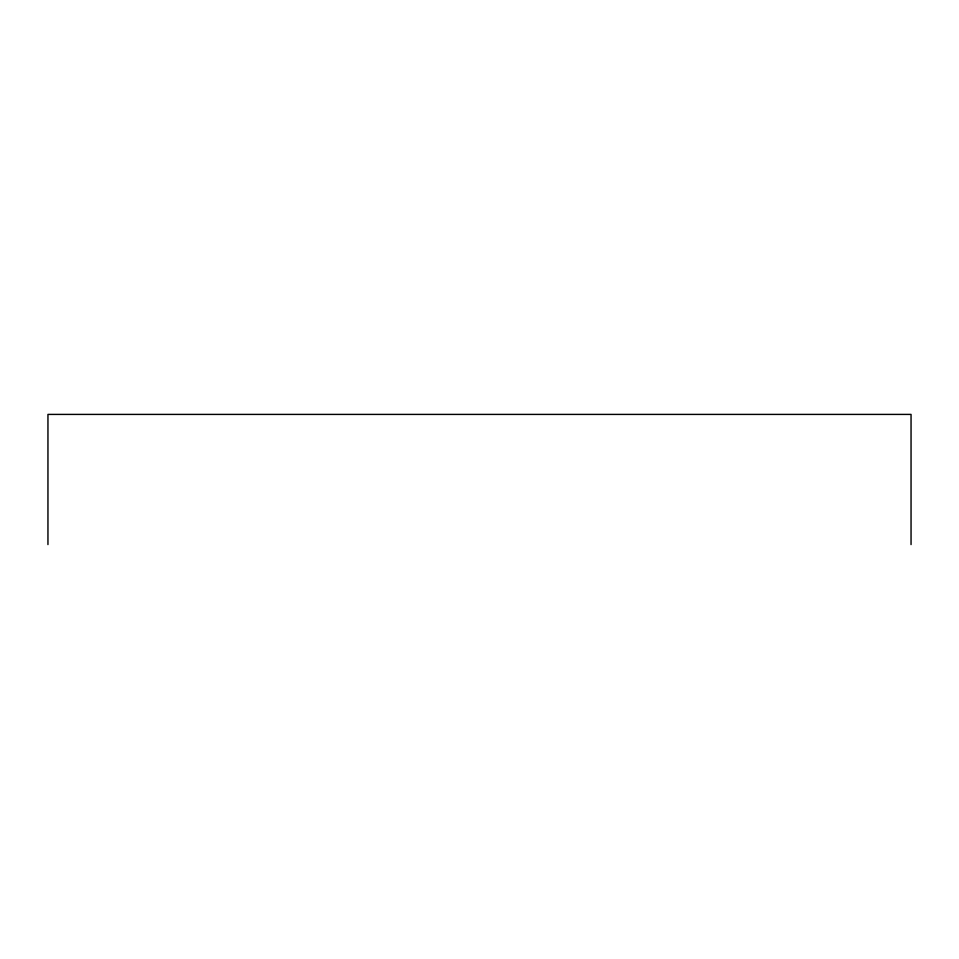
<?xml version="1.0" encoding="UTF-8"?>
<svg xmlns="http://www.w3.org/2000/svg" width="959" height="959" viewBox="0 0 959 959"><rect width="100%" height="100%" fill="white"/><g stroke="black" fill="none" stroke-linecap="round" stroke-linejoin="round"><path stroke-width="1.44" d="M911.05 544.592L911.05 414.408L47.95 414.408L47.95 544.592"/></g></svg>
